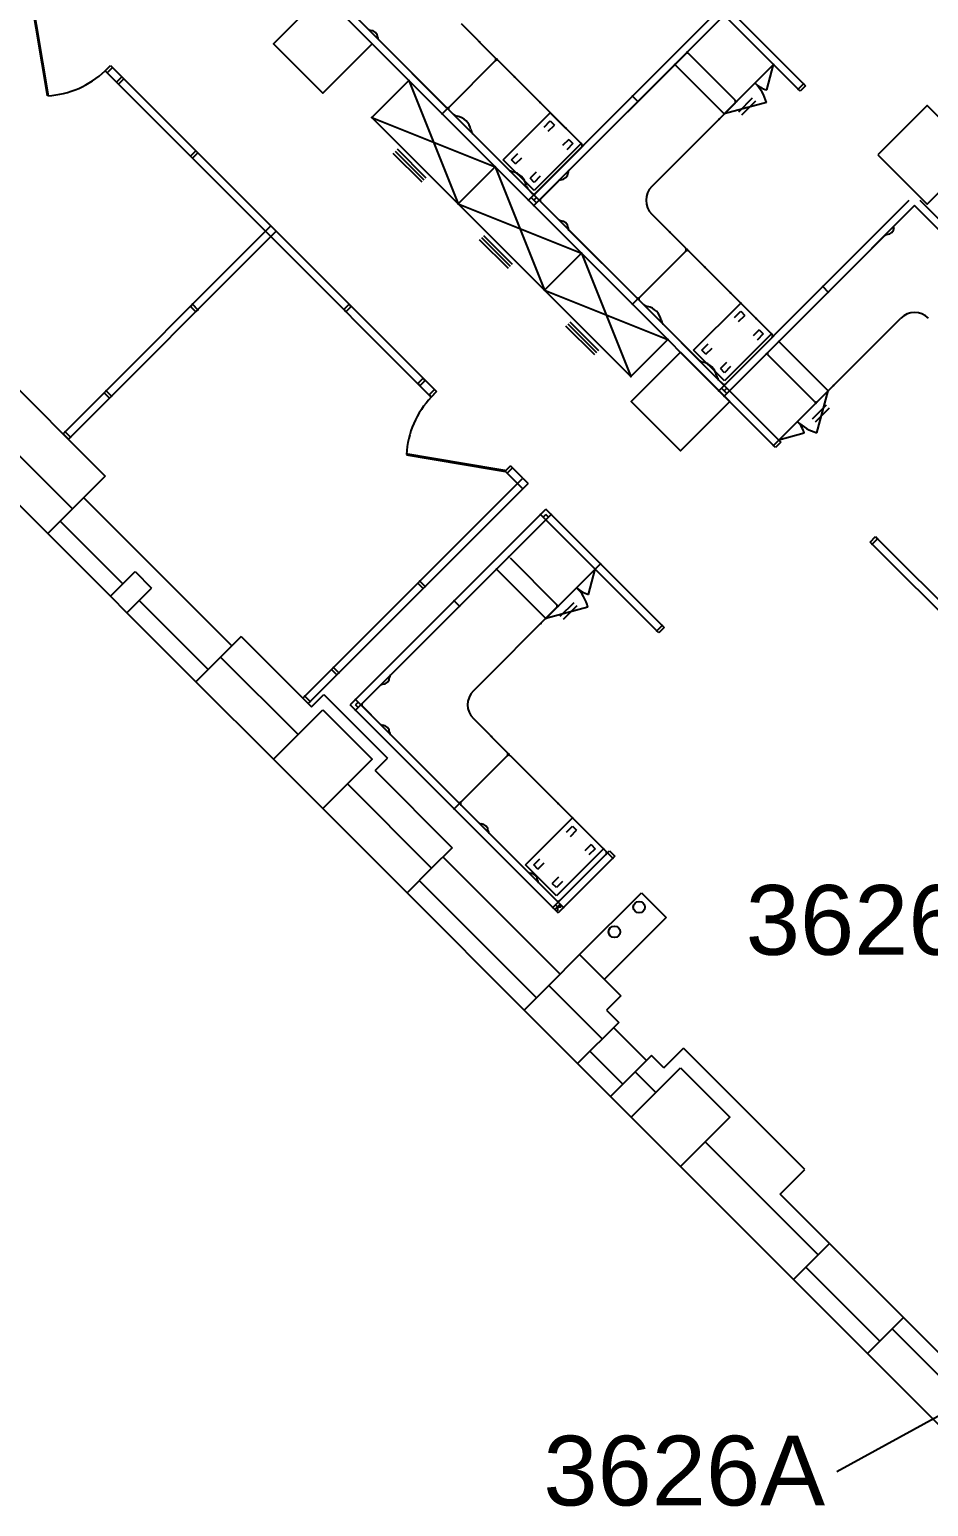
# Model space of a CAD drawing. Extents: x -3175 to 3292, y 161 to 2891.
# Drawn here: x -1300 to -991, y 300 to 808 of the extents above; entities that cross this region are included whole.
import ezdxf
from ezdxf.enums import TextEntityAlignment as Align

# ---------------------------------------------------------------- set-up
doc = ezdxf.new("R2010")
doc.units = 0
doc.header["$MEASUREMENT"] = 0
for name, color, linetype in [('A-ANNO-ROOM', 4, 'CONTINUOUS'), ('A-COLS', 5, 'CONTINUOUS'), ('A-DOOR', 2, 'CONTINUOUS'), ('A-GLAZ', 2, 'CONTINUOUS'), ('A-GLAZ-SILL', 1, 'CONTINUOUS'), ('A-WALL-FULL', 6, 'CONTINUOUS'), ('AFUFI-P', 2, 'CONTINUOUS'), ('AFUPC-P', 3, 'CONTINUOUS'), ('AFUPN-P', 3, 'CONTINUOUS'), ('AFUWK-P', 1, 'CONTINUOUS')]:
    doc.layers.add(name, color=color, linetype=linetype)
doc.styles.add('ARIAL', font='arial.ttf')

msp = doc.modelspace()

# ---------------------------------------------------------------- linework, layer by layer
at = {"layer": 'A-ANNO-ROOM'}
msp.add_line((-1022.06, 312.03), (-941, 356.52), dxfattribs=at)
at = {"layer": 'A-COLS'}
for points in [[(-1198.88, 820.04), (-1181.91, 803.07), (-1198.88, 786.1), (-1215.85, 803.07)], [(-1007.96, 764.88), (-990.99, 747.91), (-974.02, 764.88), (-990.99, 781.85)], [(-1075.84, 697), (-1058.87, 680.03), (-1075.84, 663.06), (-1092.81, 680.03)], [(-1198.88, 573.97), (-1181.91, 556.99), (-1198.88, 540.02), (-1215.85, 556.99)], [(-1075.84, 450.93), (-1058.87, 433.96), (-1075.84, 416.99), (-1092.81, 433.96)]]:
    msp.add_lwpolyline(points, close=True, dxfattribs=at)
at = {"layer": 'A-DOOR', "const_width": 1}
for points in [[(-1299.14, 819.19), (-1293.42, 785.18)], [(-1136.08, 656.13), (-1170.1, 661.86)]]:
    msp.add_lwpolyline(points, dxfattribs=at)
at = {"layer": 'A-DOOR'}
for centre, start, end in [((-1295.47, 816.93), 273.7034, 313.2035), ((-1138.35, 659.8), 136.7965, 176.2966)]:
    msp.add_arc(centre, 31.82, start, end, dxfattribs=at)
at = {"layer": 'A-GLAZ'}
for p, q in [((-1289.21, 638.84), (-1267.66, 617.29)), ((-1262, 611.64), (-1238.3, 587.93)), ((-1165.64, 515.28), (-1125.34, 474.97)), ((-1106.95, 456.59), (-1095.64, 445.27)), ((-1032.71, 382.34), (-1007.25, 356.88))]:
    msp.add_line(p, q, dxfattribs=at)
at = {"layer": 'A-GLAZ-SILL'}
for p, q in [((-1273.69, 793.73), (-1271.85, 795.57)), ((-1273.69, 793.73), (-1271.85, 795.57)), ((-1273.69, 793.73), (-1218.53, 738.58)), ((-1272.98, 793.03), (-1273.69, 793.73)), ((-1271.14, 794.87), (-1272.98, 793.03)), ((-1271.85, 795.57), (-1216.7, 740.42)), ((-1271.85, 795.57), (-1271.14, 794.87)), ((-1269.8, 789.84), (-1267.96, 791.68)), ((-1269.09, 789.14), (-1269.8, 789.84)), ((-1267.25, 790.98), (-1269.09, 789.14)), ((-1267.96, 791.68), (-1267.25, 790.98)), ((-1244.34, 764.39), (-1242.5, 766.23)), ((-1243.64, 763.68), (-1244.34, 764.39)), ((-1241.8, 765.52), (-1243.64, 763.68)), ((-1242.5, 766.23), (-1241.8, 765.52)), ((-1218.53, 738.58), (-1287.48, 669.64)), ((-1216.7, 736.74), (-1285.64, 667.8)), ((-1218.53, 738.58), (-1216.7, 740.42)), ((-1218.53, 738.58), (-1216.7, 736.74)), ((-1216.7, 736.74), (-1218.53, 738.58)), ((-1216.7, 740.42), (-1214.86, 738.58)), ((-1216.7, 736.74), (-1214.86, 738.58)), ((-1216.7, 736.74), (-1161.54, 681.59)), ((-1214.86, 738.58), (-1159.7, 683.43)), ((-1244.36, 712.75), (-1243.65, 713.46)), ((-1242.52, 710.91), (-1244.36, 712.75)), ((-1241.82, 711.62), (-1243.65, 713.46)), ((-1243.65, 713.46), (-1241.82, 711.62)), ((-1241.82, 711.62), (-1242.52, 710.91)), ((-1191.59, 711.64), (-1189.75, 713.48)), ((-1190.89, 710.93), (-1191.59, 711.64)), ((-1189.05, 712.77), (-1190.89, 710.93)), ((-1189.75, 713.48), (-1189.05, 712.77)), ((-1166.14, 686.18), (-1164.3, 688.02)), ((-1165.43, 685.48), (-1166.14, 686.18)), ((-1163.59, 687.31), (-1165.43, 685.48)), ((-1164.3, 688.02), (-1163.59, 687.31)), ((-1274.06, 683.05), (-1273.35, 683.76)), ((-1272.22, 681.21), (-1274.06, 683.05)), ((-1271.51, 681.92), (-1273.35, 683.76)), ((-1273.35, 683.76), (-1271.51, 681.92)), ((-1271.51, 681.92), (-1272.22, 681.21)), ((-1162.25, 682.29), (-1160.41, 684.13)), ((-1161.54, 681.59), (-1162.25, 682.29)), ((-1161.54, 681.59), (-1159.7, 683.43)), ((-1159.7, 683.43), (-1161.54, 681.59)), ((-1160.41, 684.13), (-1159.7, 683.43)), ((-1288.18, 668.93), (-1287.48, 669.64)), ((-1286.35, 667.09), (-1288.18, 668.93)), ((-1285.64, 667.8), (-1287.48, 669.64)), ((-1285.64, 667.8), (-1287.48, 669.64)), ((-1285.64, 667.8), (-1286.35, 667.09)), ((-1136.08, 656.13), (-1134.25, 657.97)), ((-1136.08, 656.13), (-1134.25, 657.97)), ((-1131.84, 651.89), (-1136.08, 656.13)), ((-1135.38, 655.42), (-1136.08, 656.13)), ((-1135.38, 655.42), (-1133.54, 657.26)), ((-1133.54, 657.26), (-1135.38, 655.42)), ((-1130, 653.73), (-1134.25, 657.97)), ((-1134.25, 657.97), (-1133.54, 657.26)), ((-1205.03, 578.7), (-1131.84, 651.89)), ((-1131.84, 651.89), (-1130, 653.73)), ((-1131.84, 651.89), (-1130, 653.73)), ((-1131.84, 651.89), (-1130, 650.05)), ((-1130, 650.05), (-1131.84, 651.89)), ((-1130, 653.73), (-1128.17, 651.89)), ((-1130, 650.05), (-1128.17, 651.89)), ((-1230.17, 596.06), (-1281.08, 646.97)), ((-1203.19, 576.86), (-1130, 650.05)), ((-1293.45, 634.6), (-1271.9, 613.05)), ((-1166.14, 617.59), (-1165.43, 618.3)), ((-1164.3, 615.76), (-1166.14, 617.59)), ((-1163.59, 616.46), (-1165.43, 618.3)), ((-1165.43, 618.3), (-1163.59, 616.46)), ((-1163.59, 616.46), (-1164.3, 615.76)), ((-1266.25, 607.39), (-1242.54, 583.69)), ((-1195.84, 587.9), (-1195.13, 588.6)), ((-1194, 586.06), (-1195.84, 587.9)), ((-1193.29, 586.76), (-1195.13, 588.6)), ((-1195.13, 588.6), (-1193.29, 586.76)), ((-1193.29, 586.76), (-1194, 586.06)), ((-1205.73, 578), (-1205.03, 578.7)), ((-1203.9, 576.16), (-1205.73, 578)), ((-1203.19, 576.86), (-1205.03, 578.7)), ((-1203.19, 576.86), (-1205.03, 578.7)), ((-1203.19, 576.86), (-1205.03, 578.7)), ((-1203.19, 576.86), (-1203.9, 576.16)), ((-1157.51, 523.41), (-1117.21, 483.1)), ((-1169.88, 511.03), (-1129.58, 470.73)), ((-1098.82, 464.72), (-1087.51, 453.4)), ((-1024.57, 390.47), (-999.12, 365.02)), ((-1036.95, 378.1), (-1011.49, 352.64))]:
    msp.add_line(p, q, dxfattribs=at)
at = {"layer": 'A-GLAZ-SILL', "ltscale": 0.5}
msp.add_circle((-1090.04, 506.14), 2, dxfattribs=at)
at = {"layer": 'A-GLAZ-SILL'}
msp.add_circle((-1098.53, 497.66), 2, dxfattribs=at)
for p in [(-1243.65, 713.46), (-1243.65, 713.46), (-1241.82, 711.62), (-1241.82, 711.62), (-1273.35, 683.76), (-1273.35, 683.76), (-1271.51, 681.92), (-1271.51, 681.92), (-1287.48, 669.64), (-1287.48, 669.64), (-1285.64, 667.8), (-1285.64, 667.8), (-1165.43, 618.3), (-1165.43, 618.3), (-1163.59, 616.46), (-1163.59, 616.46), (-1195.13, 588.6), (-1195.13, 588.6), (-1193.29, 586.76), (-1193.29, 586.76), (-1205.03, 578.7), (-1205.03, 578.7), (-1203.19, 576.86), (-1203.19, 576.86)]:
    msp.add_point(p, dxfattribs=at)
at = {"layer": 'A-WALL-FULL'}
for p, q in [((-1346.66, 727.41), (-1273.65, 654.4)), ((-1313.43, 671.55), (-1284.97, 643.08)), ((-1321.91, 663.06), (-1293.45, 634.6)), ((-1273.65, 654.4), (-1289.21, 638.84)), ((-1284.97, 643.08), (-1293.45, 634.6)), ((-1271.9, 613.05), (-1263.42, 621.54)), ((-1263.42, 621.54), (-1257.76, 615.88)), ((-1266.25, 607.39), (-1257.76, 615.88)), ((-1271.9, 613.05), (-1266.25, 607.39)), ((-1226.98, 599.24), (-1234.05, 592.17)), ((-1226.98, 599.24), (-1202.77, 575.03)), ((-1234.05, 592.17), (-1242.54, 583.69)), ((-1234.05, 592.17), (-1207.36, 565.48)), ((-1242.54, 583.69), (-1215.85, 556.99)), ((-1202.77, 575.03), (-1198.52, 579.27)), ((-1198.52, 579.27), (-1176.6, 557.35)), ((-1180.84, 553.11), (-1176.6, 557.35)), ((-1180.84, 553.11), (-1154.33, 526.59)), ((-1190.39, 548.51), (-1186.15, 544.27)), ((-1190.39, 548.51), (-1161.4, 519.52)), ((-1198.88, 540.02), (-1169.88, 511.03)), ((-1154.33, 526.59), (-1161.4, 519.52)), ((-1161.4, 519.52), (-1169.88, 511.03)), ((-1110.49, 489.82), (-1089.27, 511.03)), ((-1089.27, 511.03), (-1080.79, 502.55)), ((-1080.79, 502.55), (-1102, 481.33)), ((-1110.49, 489.82), (-1121.09, 479.21)), ((-1110.49, 489.82), (-1121.09, 479.21)), ((-1110.49, 489.82), (-1096.35, 475.68)), ((-1121.09, 479.21), (-1129.58, 470.73)), ((-1121.09, 479.21), (-1102.71, 460.83)), ((-1096.35, 475.68), (-1101.3, 470.73)), ((-1129.58, 470.73), (-1092.81, 433.96)), ((-1101.3, 470.73), (-1097.05, 466.48)), ((-1097.05, 466.48), (-1111.19, 452.34)), ((-1081.5, 450.93), (-1074.78, 457.65)), ((-1033.06, 415.93), (-1074.78, 457.65)), ((-1085.74, 455.17), (-1099.88, 441.03)), ((-1081.5, 450.93), (-1085.74, 455.17)), ((-1091.4, 449.51), (-1084.32, 442.44)), ((-1067.35, 425.47), (-1028.46, 386.58)), ((-1075.84, 416.99), (-1036.95, 378.1)), ((-1041.54, 407.44), (-1033.06, 415.93)), ((-1024.57, 390.47), (-1041.54, 407.44)), ((-1024.57, 390.47), (-1036.95, 378.1)), ((-1011.49, 352.64), (-999.12, 365.02)), ((-1003.01, 361.13), (-961.29, 319.41)), ((-999.12, 365.02), (-957.4, 323.3)), ((-1011.49, 352.64), (-969.77, 310.92))]:
    msp.add_line(p, q, dxfattribs=at)
at = {"layer": 'AFUFI-P'}
for p, q in [((-1060.76, 812.88), (-1077.73, 795.91)), ((-1043.79, 795.91), (-1060.76, 812.88)), ((-1077.73, 795.91), (-1060.76, 778.94)), ((-1060.76, 778.94), (-1043.79, 795.91)), ((-1046.12, 787.22), (-1043.79, 795.91)), ((-1182.02, 777.73), (-1169.29, 790.45)), ((-1182.02, 777.73), (-1169.29, 790.45)), ((-1169.29, 790.45), (-1139.59, 760.76)), ((-1169.29, 790.45), (-1152.32, 748.03)), ((-1169.29, 790.45), (-1139.59, 760.76)), ((-1046.27, 782.82), (-1060.76, 778.94)), ((-1055.77, 779.69), (-1050.99, 784.46)), ((-1054.71, 778.63), (-1049.93, 783.4)), ((-1152.32, 748.03), (-1182.02, 777.73)), ((-1182.02, 777.73), (-1139.59, 760.76)), ((-1152.32, 748.03), (-1182.02, 777.73)), ((-1136.76, 763.19), (-1120.58, 779.36)), ((-1120.58, 779.36), (-1109.98, 768.76)), ((-1122.7, 774.41), (-1120.58, 776.53)), ((-1121.29, 773), (-1119.17, 775.12)), ((-1120.58, 776.53), (-1119.17, 775.12)), ((-1109.98, 768.76), (-1126.15, 752.58)), ((-1114.22, 770.17), (-1116.34, 768.05)), ((-1112.8, 768.76), (-1114.93, 766.63)), ((-1114.22, 770.17), (-1112.8, 768.76)), ((-1164.7, 755.45), (-1174.59, 765.35)), ((-1163.99, 756.16), (-1173.89, 766.06)), ((-1163.28, 756.87), (-1173.18, 766.77)), ((-1126.15, 752.58), (-1136.76, 763.19)), ((-1133.93, 763.19), (-1131.81, 765.31)), ((-1132.51, 761.77), (-1133.93, 763.19)), ((-1132.51, 761.77), (-1130.39, 763.9)), ((-1139.59, 760.76), (-1152.32, 748.03)), ((-1152.32, 748.03), (-1139.59, 760.76)), ((-1139.59, 760.76), (-1152.32, 748.03)), ((-1152.32, 748.03), (-1139.59, 760.76)), ((-1139.59, 760.76), (-1109.89, 731.06)), ((-1139.59, 760.76), (-1122.62, 718.33)), ((-1139.59, 760.76), (-1109.89, 731.06)), ((-1125.44, 758.95), (-1127.56, 756.82)), ((-1126.15, 755.41), (-1127.56, 756.82)), ((-1124.03, 757.53), (-1126.15, 755.41)), ((-1122.62, 718.33), (-1152.32, 748.03)), ((-1152.32, 748.03), (-1109.89, 731.06)), ((-1122.62, 718.33), (-1152.32, 748.03)), ((-1133.58, 727.17), (-1143.48, 737.07)), ((-1135, 725.75), (-1144.9, 735.65)), ((-1134.29, 726.46), (-1144.19, 736.36)), ((-1109.89, 731.06), (-1122.62, 718.33)), ((-1122.62, 718.33), (-1109.89, 731.06)), ((-1109.89, 731.06), (-1122.62, 718.33)), ((-1122.62, 718.33), (-1109.89, 731.06)), ((-1109.89, 731.06), (-1080.2, 701.36)), ((-1109.89, 731.06), (-1092.92, 688.63)), ((-1109.89, 731.06), (-1080.2, 701.36)), ((-1092.92, 688.63), (-1122.62, 718.33)), ((-1122.62, 718.33), (-1080.2, 701.36)), ((-1092.92, 688.63), (-1122.62, 718.33)), ((-1071.28, 697.71), (-1055.1, 713.88)), ((-1055.1, 713.88), (-1044.5, 703.28)), ((-1104.59, 696.76), (-1114.49, 706.66)), ((-1103.88, 697.47), (-1113.78, 707.37)), ((-1057.23, 708.93), (-1055.1, 711.06)), ((-1055.81, 707.52), (-1053.69, 709.64)), ((-1055.1, 711.06), (-1053.69, 709.64)), ((-1105.3, 696.05), (-1115.2, 705.95)), ((-1080.2, 701.36), (-1092.92, 688.63)), ((-1080.2, 701.36), (-1092.92, 688.63)), ((-1044.5, 703.28), (-1060.67, 687.1)), ((-1048.74, 704.69), (-1050.86, 702.57)), ((-1047.33, 703.28), (-1049.45, 701.16)), ((-1048.74, 704.69), (-1047.33, 703.28)), ((-1060.67, 687.1), (-1071.28, 697.71)), ((-1068.45, 697.71), (-1066.33, 699.83)), ((-1067.04, 696.3), (-1068.45, 697.71)), ((-1067.04, 696.3), (-1064.91, 698.42)), ((-1058.92, 683.76), (-1041.95, 700.73)), ((-1041.95, 700.73), (-1024.98, 683.76)), ((-1059.97, 693.47), (-1062.09, 691.35)), ((-1060.67, 689.93), (-1062.09, 691.35)), ((-1058.55, 692.05), (-1060.67, 689.93)), ((-1041.95, 666.79), (-1058.92, 683.76)), ((-1024.98, 683.76), (-1041.95, 666.79)), ((-1028.86, 669.27), (-1024.98, 683.76)), ((-1025.73, 678.77), (-1030.51, 673.99)), ((-1024.67, 677.71), (-1029.45, 672.93)), ((-1033.26, 669.12), (-1041.95, 666.79)), ((-1122.13, 639.38), (-1139.1, 622.41)), ((-1105.16, 622.41), (-1122.13, 639.38)), ((-1139.1, 622.41), (-1122.13, 605.44)), ((-1122.13, 605.44), (-1105.16, 622.41)), ((-1107.49, 613.72), (-1105.16, 622.41)), ((-1117.14, 606.19), (-1112.37, 610.96)), ((-1116.08, 605.13), (-1111.31, 609.9)), ((-1107.64, 609.32), (-1122.13, 605.44)), ((-1129.12, 520.68), (-1112.94, 536.85)), ((-1115.06, 531.9), (-1112.94, 534.02)), ((-1112.94, 536.85), (-1102.33, 526.24)), ((-1112.94, 534.02), (-1111.53, 532.61)), ((-1113.65, 530.49), (-1111.53, 532.61)), ((-1102.33, 526.24), (-1118.51, 510.07)), ((-1106.58, 527.66), (-1108.7, 525.54)), ((-1105.16, 526.24), (-1107.28, 524.12)), ((-1106.58, 527.66), (-1105.16, 526.24)), ((-1118.51, 510.07), (-1129.12, 520.68)), ((-1126.29, 520.68), (-1124.17, 522.8)), ((-1124.87, 519.26), (-1126.29, 520.68)), ((-1124.87, 519.26), (-1122.75, 521.38)), ((-1117.8, 516.43), (-1119.92, 514.31)), ((-1118.51, 512.9), (-1119.92, 514.31)), ((-1116.39, 515.02), (-1118.51, 512.9))]:
    msp.add_line(p, q, dxfattribs=at)
for centre, radius, start, end in [((-1060.76, 778.94), 15, 15, 45), ((-1043.79, 795.91), 9, 225, 255), ((-1024.98, 683.76), 15, 225, 255), ((-1041.95, 666.79), 9, 15, 45), ((-1122.13, 605.44), 15, 15, 45), ((-1105.16, 622.41), 9, 225, 255)]:
    msp.add_arc(centre, radius, start, end, dxfattribs=at)
for p in [(-1077.73, 795.91), (-1043.79, 795.91), (-1169.29, 790.45), (-1169.29, 790.45), (-1182.02, 777.73), (-1182.02, 777.73), (-1120.58, 779.36), (-1060.76, 778.94), (-1115.28, 774.06), (-1109.98, 768.76), (-1139.59, 760.76), (-1139.59, 760.76), (-1139.59, 760.76), (-1139.59, 760.76), (-1152.32, 748.03), (-1152.32, 748.03), (-1152.32, 748.03), (-1152.32, 748.03), (-1109.89, 731.06), (-1109.89, 731.06), (-1109.89, 731.06), (-1109.89, 731.06), (-1122.62, 718.33), (-1122.62, 718.33), (-1122.62, 718.33), (-1122.62, 718.33), (-1055.1, 713.88), (-1049.8, 708.58), (-1080.2, 701.36), (-1080.2, 701.36), (-1044.5, 703.28), (-1041.95, 700.73), (-1092.92, 688.63), (-1092.92, 688.63), (-1058.92, 683.76), (-1024.98, 683.76), (-1041.95, 666.79), (-1122.13, 639.38), (-1139.1, 622.41), (-1105.16, 622.41), (-1122.13, 605.44), (-1112.94, 536.85), (-1102.33, 526.24)]:
    msp.add_point(p, dxfattribs=at)
at = {"layer": 'AFUPC-P'}
for p, q in [((-1035.31, 787.42), (-1033.47, 789.26)), ((-1034.6, 786.72), (-1035.31, 787.42)), ((-1032.76, 788.56), (-1034.6, 786.72)), ((-1033.47, 789.26), (-1032.76, 788.56)), ((-1126.24, 751.08), (-1128.08, 749.24)), ((-1126.24, 747.4), (-1128.08, 749.24)), ((-1127.16, 750.16), (-1126.24, 749.24)), ((-1126.24, 751.08), (-1124.4, 749.24)), ((-1125.32, 750.16), (-1126.24, 749.24)), ((-1124.4, 749.24), (-1126.24, 747.4)), ((-1125.32, 748.32), (-1126.24, 749.24)), ((-1060.76, 685.6), (-1062.6, 683.76)), ((-1060.76, 681.92), (-1062.6, 683.76)), ((-1061.68, 684.68), (-1060.76, 683.76)), ((-1060.76, 685.6), (-1058.92, 683.76)), ((-1059.84, 684.68), (-1060.76, 683.76)), ((-1058.92, 683.76), (-1060.76, 681.92)), ((-1059.84, 682.84), (-1060.76, 683.76)), ((-1043.79, 664.95), (-1041.95, 666.79)), ((-1041.24, 666.08), (-1043.08, 664.25)), ((-1041.95, 666.79), (-1041.24, 666.08)), ((-1043.08, 664.25), (-1043.79, 664.95)), ((-1123.97, 641.22), (-1122.13, 643.06)), ((-1122.13, 639.38), (-1123.97, 641.22)), ((-1123.05, 640.3), (-1122.13, 641.22)), ((-1120.29, 641.22), (-1122.13, 643.06)), ((-1120.29, 641.22), (-1122.13, 639.38)), ((-1121.21, 640.3), (-1122.13, 641.22)), ((-1010.56, 631.72), (-1008.72, 633.56)), ((-1009.85, 631.01), (-1010.56, 631.72)), ((-1008.01, 632.85), (-1009.85, 631.01)), ((-1008.72, 633.56), (-1008.01, 632.85)), ((-1083.95, 601.2), (-1082.11, 603.04)), ((-1083.24, 600.49), (-1083.95, 601.2)), ((-1081.4, 602.33), (-1083.24, 600.49)), ((-1082.11, 603.04), (-1081.4, 602.33)), ((-1187.61, 577.58), (-1189.45, 575.74)), ((-1187.61, 573.9), (-1189.45, 575.74)), ((-1187.61, 577.58), (-1185.77, 575.74)), ((-1186.69, 576.66), (-1187.61, 575.74)), ((-1185.77, 575.74), (-1187.61, 573.9)), ((-1186.69, 574.82), (-1187.61, 575.74)), ((-1100.92, 524.83), (-1100.21, 525.54)), ((-1099.08, 522.99), (-1100.92, 524.83)), ((-1100.21, 525.54), (-1098.37, 523.7)), ((-1098.37, 523.7), (-1099.08, 522.99)), ((-1119.73, 506.02), (-1117.89, 507.86)), ((-1119.73, 506.02), (-1117.89, 507.86)), ((-1119.73, 506.02), (-1117.89, 504.18)), ((-1119.02, 505.31), (-1119.73, 506.02)), ((-1117.18, 507.15), (-1119.02, 505.31)), ((-1118.81, 506.94), (-1117.89, 506.02)), ((-1118.1, 506.23), (-1116.8, 506.23)), ((-1118.1, 506.23), (-1118.1, 504.93)), ((-1117.89, 507.86), (-1116.05, 506.02)), ((-1117.89, 507.86), (-1117.18, 507.15)), ((-1116.97, 506.94), (-1117.89, 506.02)), ((-1116.05, 506.02), (-1117.89, 504.18))]:
    msp.add_line(p, q, dxfattribs=at)
for p in [(-1035.31, 787.42), (-1033.47, 789.26), (-1128.08, 749.24), (-1126.24, 751.08), (-1126.24, 747.4), (-1124.4, 749.24), (-1062.6, 683.76), (-1060.76, 685.6), (-1060.76, 681.92), (-1058.92, 683.76), (-1041.95, 666.79), (-1043.79, 664.95), (-1123.97, 641.22), (-1120.29, 641.22), (-1122.13, 639.38), (-1009.85, 631.01), (-1008.01, 632.85), (-1083.95, 601.2), (-1082.11, 603.04), (-1187.61, 577.58), (-1185.77, 575.74), (-1187.61, 573.9), (-1100.92, 524.83), (-1099.08, 522.99), (-1119.73, 506.02), (-1119.73, 506.02), (-1117.89, 507.86), (-1117.89, 507.86), (-1116.05, 506.02)]:
    msp.add_point(p, dxfattribs=at)
at = {"layer": 'AFUPN-P'}
for p, q in [((-1157.78, 778.94), (-1191.72, 812.88)), ((-1189.88, 814.72), (-1155.94, 780.78)), ((-1092.3, 785.02), (-1062.6, 814.72)), ((-1060.76, 812.88), (-1090.46, 783.18)), ((-1035.31, 787.42), (-1060.76, 812.88)), ((-1058.92, 814.72), (-1033.47, 789.26)), ((-1033.47, 789.26), (-1035.31, 787.42)), ((-1126.24, 751.08), (-1092.3, 785.02)), ((-1090.46, 783.18), (-1124.4, 749.24)), ((-1092.3, 785.02), (-1090.46, 783.18)), ((-1090.46, 783.18), (-1092.3, 785.02)), ((-1155.94, 780.78), (-1157.78, 778.94)), ((-1157.78, 778.94), (-1155.94, 780.78)), ((-1128.08, 749.24), (-1157.78, 778.94)), ((-1155.94, 780.78), (-1126.24, 751.08)), ((-1126.24, 751.08), (-1128.08, 749.24)), ((-1124.4, 749.24), (-1126.24, 751.08)), ((-1126.24, 747.4), (-1124.4, 749.24)), ((-1092.3, 713.46), (-1126.24, 747.4)), ((-1124.4, 749.24), (-1090.46, 715.3)), ((-1026.82, 719.54), (-997.12, 749.24)), ((-995.28, 747.4), (-1024.98, 717.7)), ((-961.34, 713.46), (-995.28, 747.4)), ((-993.44, 749.24), (-959.5, 715.3)), ((-1060.76, 685.6), (-1026.82, 719.54)), ((-1024.98, 717.7), (-1058.92, 683.76)), ((-1026.82, 719.54), (-1024.98, 717.7)), ((-1024.98, 717.7), (-1026.82, 719.54)), ((-1090.46, 715.3), (-1092.3, 713.46)), ((-1092.3, 713.46), (-1090.46, 715.3)), ((-1062.6, 683.76), (-1092.3, 713.46)), ((-1090.46, 715.3), (-1060.76, 685.6)), ((-1060.76, 685.6), (-1062.6, 683.76)), ((-1058.92, 683.76), (-1060.76, 685.6)), ((-1060.76, 681.92), (-1058.92, 683.76)), ((-1043.79, 664.95), (-1060.76, 681.92)), ((-1058.92, 683.76), (-1041.95, 666.79)), ((-1041.95, 666.79), (-1043.79, 664.95)), ((-1153.67, 611.52), (-1123.97, 641.22)), ((-1123.97, 641.22), (-1122.13, 639.38)), ((-1122.13, 639.38), (-1120.29, 641.22)), ((-1120.29, 641.22), (-1103.32, 624.25)), ((-1122.13, 639.38), (-1151.83, 609.68)), ((-1105.16, 622.41), (-1122.13, 639.38)), ((-1009.85, 631.01), (-1008.01, 632.85)), ((-967.42, 588.59), (-1009.85, 631.01)), ((-1008.01, 632.85), (-965.58, 590.42)), ((-1103.32, 624.25), (-1105.16, 622.41)), ((-1105.16, 622.41), (-1103.32, 624.25)), ((-1083.95, 601.2), (-1105.16, 622.41)), ((-1103.32, 624.25), (-1082.11, 603.04)), ((-1187.61, 577.58), (-1153.67, 611.52)), ((-1151.83, 609.68), (-1185.77, 575.74)), ((-1153.67, 611.52), (-1151.83, 609.68)), ((-1151.83, 609.68), (-1153.67, 611.52)), ((-1082.11, 603.04), (-1083.95, 601.2)), ((-1185.77, 575.74), (-1187.61, 577.58)), ((-1187.61, 573.9), (-1185.77, 575.74)), ((-1185.77, 575.74), (-1151.83, 541.8)), ((-1153.67, 539.96), (-1187.61, 573.9)), ((-1151.83, 541.8), (-1153.67, 539.96)), ((-1153.67, 539.96), (-1151.83, 541.8)), ((-1119.73, 506.02), (-1153.67, 539.96)), ((-1151.83, 541.8), (-1117.89, 507.86)), ((-1117.89, 507.86), (-1100.92, 524.83)), ((-1100.92, 524.83), (-1099.08, 522.99)), ((-1099.08, 522.99), (-1116.05, 506.02)), ((-1117.89, 507.86), (-1119.73, 506.02)), ((-1116.05, 506.02), (-1117.89, 507.86))]:
    msp.add_line(p, q, dxfattribs=at)
for p in [(-1035.31, 787.42), (-1033.47, 789.26), (-1092.3, 785.02), (-1092.3, 785.02), (-1090.46, 783.18), (-1090.46, 783.18), (-1157.78, 778.94), (-1157.78, 778.94), (-1155.94, 780.78), (-1155.94, 780.78), (-1128.08, 749.24), (-1126.24, 751.08), (-1126.24, 751.08), (-1126.24, 747.4), (-1124.4, 749.24), (-1124.4, 749.24), (-1026.82, 719.54), (-1026.82, 719.54), (-1024.98, 717.7), (-1024.98, 717.7), (-1092.3, 713.46), (-1092.3, 713.46), (-1090.46, 715.3), (-1090.46, 715.3), (-1062.6, 683.76), (-1060.76, 685.6), (-1060.76, 685.6), (-1060.76, 681.92), (-1058.92, 683.76), (-1058.92, 683.76), (-1041.95, 666.79), (-1043.79, 664.95), (-1123.97, 641.22), (-1120.29, 641.22), (-1122.13, 639.38), (-1122.13, 639.38), (-1009.85, 631.01), (-1008.01, 632.85), (-1105.16, 622.41), (-1105.16, 622.41), (-1103.32, 624.25), (-1103.32, 624.25), (-1153.67, 611.52), (-1153.67, 611.52), (-1151.83, 609.68), (-1151.83, 609.68), (-1083.95, 601.2), (-1082.11, 603.04), (-1187.61, 577.58), (-1185.77, 575.74), (-1185.77, 575.74), (-1187.61, 573.9), (-1153.67, 539.96), (-1153.67, 539.96), (-1151.83, 541.8), (-1151.83, 541.8), (-1100.92, 524.83), (-1099.08, 522.99), (-1119.73, 506.02), (-1117.89, 507.86), (-1117.89, 507.86), (-1116.05, 506.02)]:
    msp.add_point(p, dxfattribs=at)
at = {"layer": 'AFUWK-P'}
for p, q in [((-1139.5, 798.28), (-1151.16, 809.95)), ((-1156.47, 781.31), (-1179.66, 804.5)), ((-1114.18, 759.46), (-1074.02, 799.62)), ((-1057.05, 783.71), (-1072.96, 799.62)), ((-1139.5, 797.22), (-1155.41, 781.31)), ((-1139.5, 797.22), (-1155.41, 781.31)), ((-1109.8, 768.58), (-1138.44, 797.22)), ((-1057.05, 782.65), (-1085.69, 754.01)), ((-1155.41, 780.25), (-1153.99, 778.83)), ((-1134.9, 759.74), (-1147.28, 772.11)), ((-1109.8, 767.52), (-1125.71, 751.61)), ((-1126.77, 751.61), (-1128.18, 753.02)), ((-1123.87, 749.77), (-1117.65, 755.99)), ((-1117.65, 742.49), (-1123.87, 748.71)), ((-1074.02, 732.8), (-1085.69, 744.47)), ((-1090.99, 715.83), (-1114.18, 739.02)), ((-1045.66, 697.02), (-1005.5, 737.18)), ((-1074.02, 731.74), (-1089.93, 715.83)), ((-1074.02, 731.74), (-1089.93, 715.83)), ((-1044.32, 703.1), (-1072.96, 731.74)), ((-1089.93, 714.77), (-1088.51, 713.35)), ((-1069.42, 694.26), (-1081.8, 706.64)), ((-1028.69, 680.05), (-1000.06, 708.69)), ((-1044.32, 702.04), (-1060.23, 686.13)), ((-1029.75, 680.05), (-1045.66, 695.96)), ((-1061.29, 686.13), (-1062.71, 687.54)), ((-1118.42, 610.21), (-1134.33, 626.12)), ((-1118.42, 609.15), (-1147.06, 580.51)), ((-1185.24, 576.27), (-1179.02, 582.49)), ((-1179.02, 568.99), (-1185.24, 575.21)), ((-1135.39, 559.3), (-1147.06, 570.97)), ((-1152.36, 542.33), (-1175.56, 565.52)), ((-1135.39, 558.24), (-1151.3, 542.33)), ((-1135.39, 558.24), (-1151.3, 542.33)), ((-1101.45, 525.36), (-1134.33, 558.24)), ((-1151.3, 541.27), (-1145.08, 535.05)), ((-1128.11, 518.08), (-1141.61, 531.58)), ((-1101.45, 524.3), (-1117.36, 508.39)), ((-1118.42, 508.39), (-1124.64, 514.61))]:
    msp.add_line(p, q, dxfattribs=at)
for centre, radius, start, end in [((-1182.42, 808.67), 1, 225, 269.407), ((-1182.46, 805.17), 2.5, 0.593, 89.407), ((-1178.95, 805.21), 1, 180.593, 225), ((-1140.03, 797.75), 0.75, 315, 45), ((-1073.49, 799.09), 0.75, 45, 135), ((-1138.97, 796.69), 0.75, 45, 135), ((-1057.58, 783.18), 0.75, 315, 45), ((-1155.94, 781.84), 0.75, 225, 315), ((-1154.88, 780.78), 0.75, 135, 225), ((-1151.98, 781.26), 3.16, 230.3292, 258.1311), ((-1153.82, 772.29), 6, 11.4427, 78.5573), ((-1144.84, 774.13), 3.16, 191.8689, 219.6708), ((-1110.33, 768.05), 0.75, 315, 45), ((-1132.88, 762.17), 3.16, 230.3292, 258.1311), ((-1134.72, 753.2), 6, 11.4427, 78.5573), ((-1116.98, 758.79), 2.5, 270.593, 359.407), ((-1113.48, 758.75), 1, 135, 179.407), ((-1125.75, 755.04), 3.16, 191.8689, 219.6708), ((-1116.94, 755.29), 1, 90.593, 135), ((-1080.91, 749.24), 6.75, 135, 225), ((-1126.24, 752.14), 0.75, 225, 315), ((-1123.34, 749.24), 0.75, 135, 225), ((-1116.94, 743.19), 1, 225, 269.407), ((-1116.98, 739.69), 2.5, 0.593, 89.407), ((-1113.48, 739.73), 1, 180.593, 225), ((-1004.79, 736.48), 1, 90.593, 135), ((-1004.83, 739.98), 2.5, 270.593, 359.407), ((-1074.55, 732.27), 0.75, 315, 45), ((-1073.49, 731.21), 0.75, 45, 135), ((-1090.46, 716.36), 0.75, 225, 315), ((-1089.4, 715.3), 0.75, 135, 225), ((-1086.5, 715.79), 3.16, 230.3292, 258.1311), ((-1088.34, 706.81), 6, 11.4427, 78.5573), ((-1079.37, 708.65), 3.16, 191.8689, 219.6708), ((-995.28, 703.91), 6.75, 45, 135), ((-1044.85, 702.57), 0.75, 315, 45), ((-1045.13, 696.49), 0.75, 135, 225), ((-1067.41, 696.69), 3.16, 230.3292, 258.1311), ((-1069.25, 687.72), 6, 11.4427, 78.5573), ((-1060.27, 689.56), 3.16, 191.8689, 219.6708), ((-1060.76, 686.66), 0.75, 225, 315), ((-1029.22, 680.58), 0.75, 225, 315), ((-1118.95, 609.68), 0.75, 315, 45), ((-1178.35, 585.29), 2.5, 270.593, 359.407), ((-1174.85, 585.25), 1, 135, 179.407), ((-1178.31, 581.79), 1, 90.593, 135), ((-1142.29, 575.74), 6.75, 135, 225), ((-1184.71, 575.74), 0.75, 135, 225), ((-1178.31, 569.7), 1, 225, 269.407), ((-1178.35, 566.19), 2.5, 0.593, 89.407), ((-1174.85, 566.23), 1, 180.593, 225), ((-1135.92, 558.77), 0.75, 315, 45), ((-1134.86, 557.71), 0.75, 45, 135), ((-1151.83, 542.86), 0.75, 225, 315), ((-1150.77, 541.8), 0.75, 135, 225), ((-1144.37, 535.75), 1, 225, 269.407), ((-1144.41, 532.25), 2.5, 0.593, 89.407), ((-1140.91, 532.29), 1, 180.593, 225), ((-1101.98, 524.83), 0.75, 315, 45), ((-1127.4, 518.78), 1, 225, 269.407), ((-1127.44, 515.28), 2.5, 0.593, 89.407), ((-1123.94, 515.32), 1, 180.593, 225), ((-1117.89, 508.92), 0.75, 225, 315)]:
    msp.add_arc(centre, radius, start, end, dxfattribs=at)
for p in [(-1144.98, 803.76), (-1144.98, 803.76), (-1138.97, 797.75), (-1138.97, 797.75), (-1138.97, 797.75), (-1138.97, 797.75), (-1073.49, 800.15), (-1073.49, 800.15), (-1132.96, 791.74), (-1132.96, 791.74), (-1124.12, 782.9), (-1124.12, 782.9), (-1056.52, 783.18), (-1056.52, 783.18), (-1155.94, 780.78), (-1155.94, 780.78), (-1155.94, 780.78), (-1155.94, 780.78), (-1062.53, 777.17), (-1062.53, 777.17), (-1115.28, 774.06), (-1115.28, 774.06), (-1109.27, 768.05), (-1109.27, 768.05), (-1126.24, 751.08), (-1126.24, 751.08), (-1124.4, 749.24), (-1124.4, 749.24), (-1079.5, 738.28), (-1079.5, 738.28), (-1073.49, 732.27), (-1073.49, 732.27), (-1073.49, 732.27), (-1073.49, 732.27), (-1067.48, 726.26), (-1067.48, 726.26), (-1058.64, 717.42), (-1058.64, 717.42), (-1090.46, 715.3), (-1090.46, 715.3), (-1090.46, 715.3), (-1090.46, 715.3), (-1049.8, 708.58), (-1049.8, 708.58), (-1043.79, 702.57), (-1043.79, 702.57), (-1046.19, 696.49), (-1046.19, 696.49), (-1060.76, 685.6), (-1060.76, 685.6), (-1023.21, 685.53), (-1023.21, 685.53), (-1029.22, 679.52), (-1029.22, 679.52), (-1134.86, 626.65), (-1134.86, 626.65), (-1117.89, 609.68), (-1117.89, 609.68), (-1123.9, 603.67), (-1123.9, 603.67), (-1185.77, 575.74), (-1185.77, 575.74), (-1140.87, 564.78), (-1140.87, 564.78), (-1134.86, 558.77), (-1134.86, 558.77), (-1134.86, 558.77), (-1134.86, 558.77), (-1151.83, 541.8), (-1151.83, 541.8), (-1151.83, 541.8), (-1151.83, 541.8), (-1117.89, 541.8), (-1117.89, 541.8), (-1100.92, 524.83), (-1100.92, 524.83), (-1117.89, 507.86), (-1117.89, 507.86)]:
    msp.add_point(p, dxfattribs=at)

# ---------------------------------------------------------------- texts
at = {"layer": 'A-ANNO-ROOM', "style": 'ARIAL'}
for s, p in [('3626', (-1016.07, 489.75)), ('3626A', (-1074.51, 300.37))]:
    msp.add_text(s, height=24, dxfattribs=at).set_placement(p, align=Align.CENTER)

doc.saveas('drawing.dxf')
